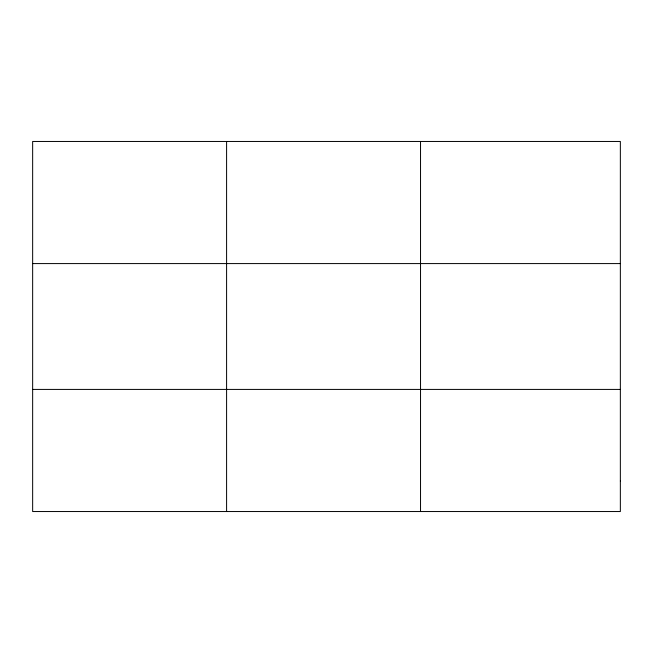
<?xml version="1.0" encoding="UTF-8"?>
<svg xmlns="http://www.w3.org/2000/svg" width="653" height="653" viewBox="0 0 653 653"><rect width="100%" height="100%" fill="white"/><g stroke="black" fill="none" stroke-linecap="round" stroke-linejoin="round"><path stroke-width="0.98" d="M226.591 141.464L226.591 511.536M420.532 141.464L420.532 511.536M32.65 263.583L620.35 263.583M32.65 389.417L620.35 389.417M620.35 481.008L620.35 511.536L32.65 511.536L32.65 141.464L620.35 141.464L620.35 481.008"/></g></svg>
